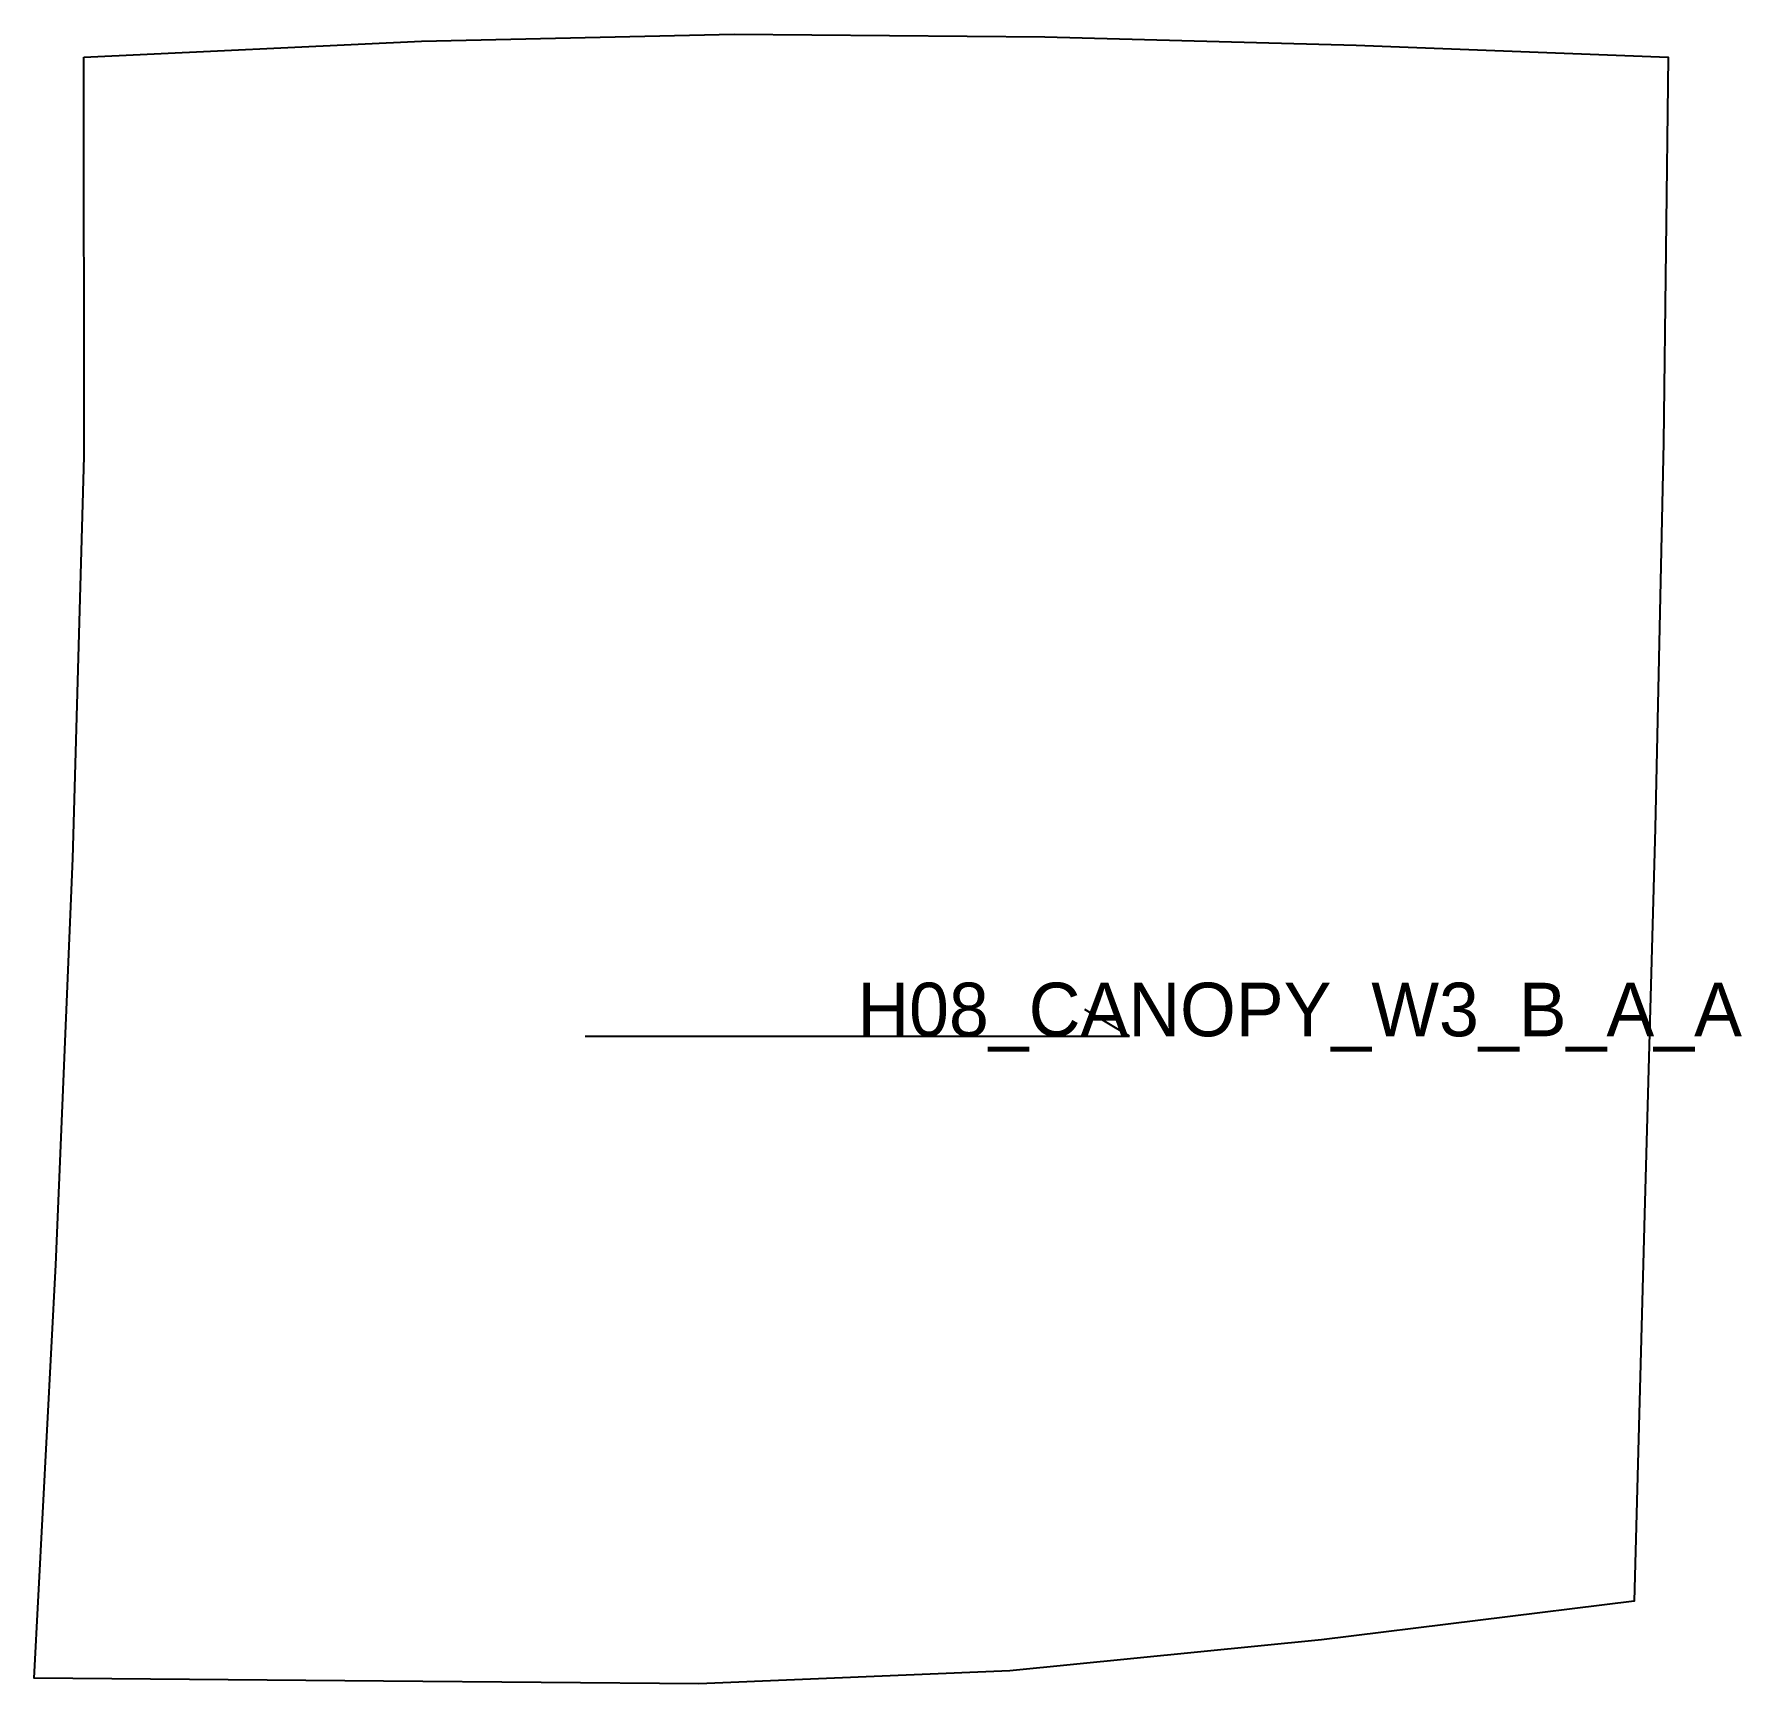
# Model space of a CAD drawing. Header units: millimetres. Extents: x -6 to 186, y -182 to 3.
import ezdxf

# ---------------------------------------------------------------- set-up
doc = ezdxf.new("R2010")
doc.units = ezdxf.units.MM
for name, color, linetype in [('CUT', 1, 'Continuous'), ('GRAIN', 3, 'Continuous'), ('LABEL', 7, 'Continuous'), ('SEW', 5, 'Continuous')]:
    doc.layers.add(name, color=color, linetype=linetype)

msp = doc.modelspace()

# ---------------------------------------------------------------- linework, layer by layer
at = {"layer": 'CUT'}
msp.add_lwpolyline([(0, 0), (37.8, 1.77), (72.79, 2.57), (107.57, 2.26), (142.4, 1.35), (177.3, 0), (176.79, -43.15), (175.87, -86.32), (174.65, -129.54), (173.5, -172.84), (138.51, -177.19), (103.65, -180.65), (68.85, -182.11), (33.53, -181.83), (-5.55, -181.47), (-3.13, -135.2), (-1.23, -89.7), (0.03, -44.72), (0, 0)], close=True, dxfattribs=at)
at = {"layer": 'GRAIN'}
for p, q in [((117.05, -109.62), (112.05, -106.62)), ((56.1, -109.62), (117.05, -109.62))]:
    msp.add_line(p, q, dxfattribs=at)
at = {"layer": 'SEW'}
msp.add_lwpolyline([(0, 0), (37.8, 1.77), (72.79, 2.57), (107.57, 2.26), (142.4, 1.35), (177.3, 0), (176.79, -43.15), (175.87, -86.32), (174.65, -129.54), (173.5, -172.84), (138.51, -177.19), (103.65, -180.65), (68.85, -182.11), (33.53, -181.83), (-5.55, -181.47), (-3.13, -135.2), (-1.23, -89.7), (0.03, -44.72)], close=True, dxfattribs=at)

# ---------------------------------------------------------------- texts
at = {"layer": 'LABEL'}
msp.add_text('H08_CANOPY_W3_B_A_A', height=6, dxfattribs=at).set_placement((86.57, -109.62))

doc.saveas('drawing.dxf')
